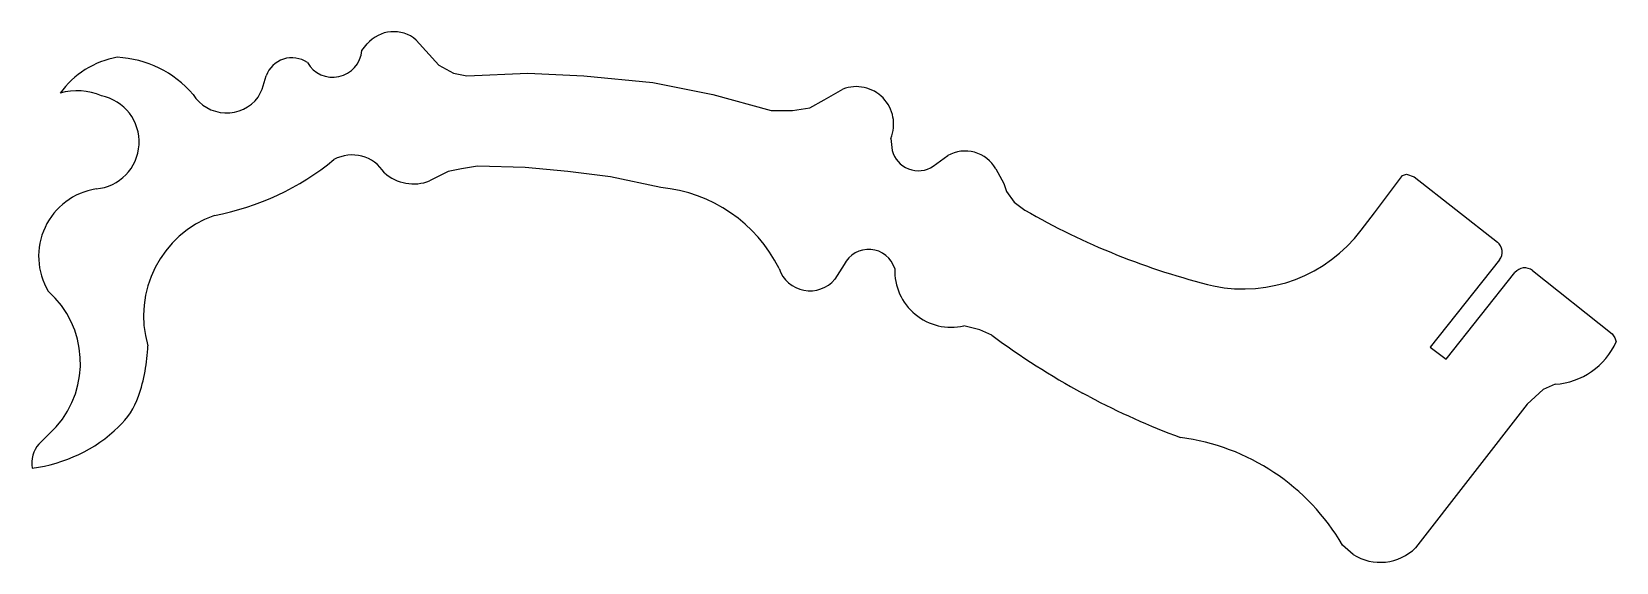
# Model space of a CAD drawing. Extents: x 0 to 127, y 0 to 42.
import ezdxf

# ---------------------------------------------------------------- set-up
doc = ezdxf.new("R2010")
doc.units = 0
doc.layers.add('WHITE', color=7, linetype='CONTINUOUS')

msp = doc.modelspace()

# ---------------------------------------------------------------- linework, layer by layer
at = {"layer": 'WHITE', "linetype": 'CONTINUOUS'}
for p, q in [((26.396873, 40.89783), (26.821873, 41.42908)), ((30.753123, 41.74783), (32.559373, 39.72908)), ((32.559373, 39.72908), (33.728123, 39.09158)), ((18.428123, 37.81658), (18.746873, 38.87908)), ((33.728123, 39.09158), (34.790623, 38.87908)), ((34.790623, 38.87908), (39.678123, 39.09158)), ((39.678123, 39.09158), (44.140623, 38.87908)), ((44.140623, 38.87908), (49.665623, 38.34783)), ((49.665623, 38.34783), (54.446873, 37.39158)), ((18.109373, 37.17908), (18.428123, 37.81658)), ((54.446873, 37.39158), (59.121873, 36.11658)), ((62.203123, 36.32908), (63.371873, 36.96658)), ((63.371873, 36.96658), (64.859373, 37.81658)), ((59.121873, 36.11658), (60.821873, 36.11658)), ((60.821873, 36.11658), (62.203123, 36.32908)), ((68.684373, 33.88533), (68.790623, 32.92908)), ((72.084373, 31.65408), (73.253123, 32.50408)), ((33.303123, 31.22908), (31.815623, 30.48533)), ((34.365623, 31.44158), (33.303123, 31.22908)), ((35.640623, 31.65408), (34.365623, 31.44158)), ((39.465623, 31.54783), (35.640623, 31.65408)), ((42.865623, 31.22908), (39.465623, 31.54783)), ((46.265623, 30.80408), (42.865623, 31.22908)), ((50.303123, 29.95408), (46.265623, 30.80408)), ((77.078123, 31.44158), (77.715623, 30.27283)), ((107.359372, 27.93533), (109.590622, 30.91033)), ((109.590622, 30.91033), (109.909372, 31.01658)), ((109.909372, 31.01658), (110.546873, 30.80408)), ((110.546873, 30.80408), (117.19378, 25.58151)), ((77.715623, 30.27283), (77.928123, 29.63533)), ((77.928123, 29.63533), (78.565623, 28.78533)), ((78.565623, 28.78533), (79.415623, 28.14783)), ((106.296872, 26.55408), (107.359372, 27.93533)), ((117.358915, 24.173116), (111.821873, 17.20408)), ((64.965623, 23.79158), (64.221873, 22.62283)), ((113.090227, 16.228423), (118.592173, 23.153286)), ((119.995534, 23.315494), (126.378123, 18.26658)), ((75.803123, 18.58533), (74.528123, 18.90408)), ((76.759373, 18.16033), (75.803123, 18.58533)), ((126.378123, 18.26658), (126.590623, 17.94783)), ((126.590623, 17.94783), (126.696873, 17.62908)), ((111.821873, 17.20408), (113.090227, 16.228423)), ((121.809373, 14.22908), (120.853123, 13.80408)), ((84.54871, 13.242238), (84.010714, 13.530457)), ((120.853123, 13.80408), (119.578123, 12.63533)), ((119.578123, 12.63533), (110.653123, 1.16033)), ((0.578123, 9.44783), (1.959373, 10.82908)), ((105.659373, 0.62908), (104.809373, 1.37283))]:
    msp.add_line(p, q, dxfattribs=at)
for centre, radius, start, end in [((28.946873, 39.62283), 2.788936, 49.635463, 139.635463), ((24.06679, 41.111958), 2.339901, -149.987911, -5.250575), ((8.081112, 33.328486), 7.145496, 99.946566, 144.30343), ((6.42863, 31.863261), 8.513599, 40.492736, 87.184131), ((20.801323, 38.146846), 2.181039, 55.374144, 160.383249), ((65.936943, 35.038591), 2.979661, -22.770715, 111.201066), ((3.62992, 32.817875), 4.871276, 66.505953, 106.111276), ((4.829852, 33.596838), 3.762388, -85.166494, 78.625519), ((15.579938, 39.090741), 3.170566, -147.593866, -37.080745), ((10.641238, 48.689368), 21.337578, -79.299431, -50.666782), ((25.626973, 29.535962), 3.025673, 31.63243, 118.880444), ((70.893267, 33.468984), 2.170854, -165.599065, -56.723454), ((74.641984, 30.08773), 2.787056, 29.062507, 119.889271), ((30.53777, 33.798333), 3.550901, -131.107992, -68.907967), ((6.010902, 24.459087), 5.457572, 99.109254, 210.775515), ((49.241435, 18.266023), 11.736177, 26.337281, 84.809766), ((108.218716, 78.081579), 57.645447, -119.977474, -103.764413), ((17.44905, 19.709347), 8.503835, 109.552103, 196.386176), ((96.872769, 33.644791), 11.793723, -101.59102, -36.957863), ((116.575958, 24.795192), 1, -38.467863, 51.842773), ((66.921851, 22.840266), 2.175277, 16.905682, 154.066341), ((62.232417, 24.31725), 2.613234, -161.147547, -40.421049), ((73.516659, 23.305987), 4.516619, 177.883029, 282.94071), ((119.375131, 22.531211), 1, 51.654425, 141.532137), ((-3.778127, 15.92908), 7.676517, -41.633539, 48.366461), ((112.769596, 66.566318), 60.331384, -126.646328, -118.468919), ((-5.067823, 17.868054), 14.369273, -18.650535, -2.224415), ((121.424842, 19.994733), 5.778461, -86.184408, -24.166614), ((2.603214, 15.407553), 6.315388, -46.466437, -19.756246), ((112.769596, 66.566318), 60.331384, -117.889289, -110.29151), ((-1.399344, 19.455019), 12.007103, -83.082111, -45.922786), ((2.148278, 7.981641), 2.148278, 136.961084, 191.990695), ((89.566964, -7.519864), 17.646842, 30.260052, 82.576842), ((107.822373, 4.033123), 4.033123, -122.432741, -45.422346)]:
    msp.add_arc(centre, radius, start, end, dxfattribs=at)

doc.saveas('drawing.dxf')
